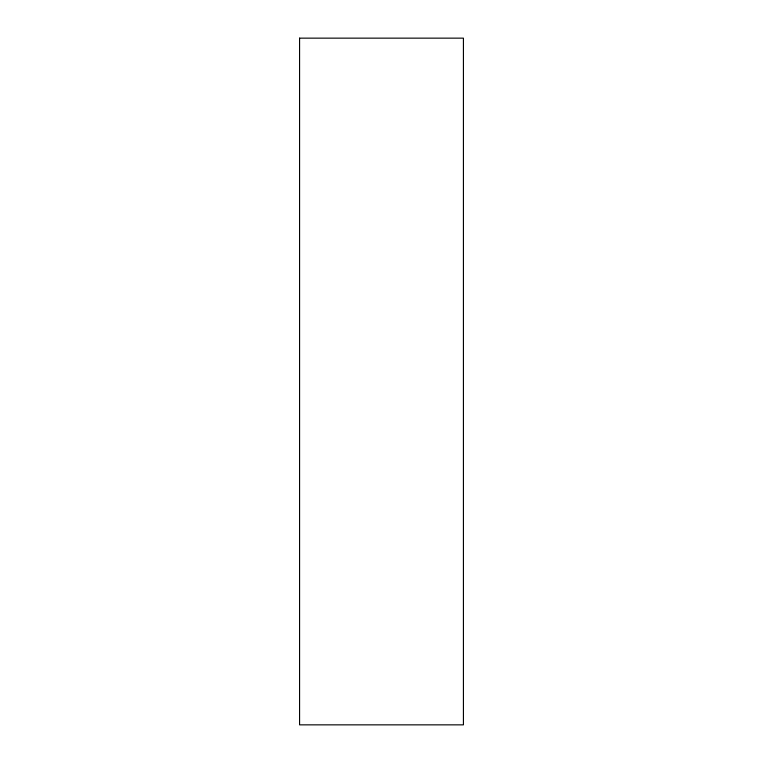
<?xml version="1.0" encoding="UTF-8"?>
<svg xmlns="http://www.w3.org/2000/svg" width="763" height="763" viewBox="0 0 763 763"><rect width="100%" height="100%" fill="white"/><g stroke="black" fill="none" stroke-linecap="round" stroke-linejoin="round"><path stroke-width="1.14" d="M299.573 38.15L299.573 724.85L463.427 724.85L463.427 38.15L299.573 38.15"/></g></svg>
